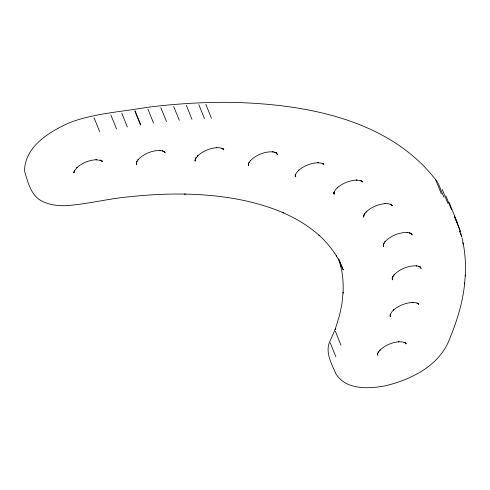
<?xml version="1.0" encoding="UTF-8"?>
<svg xmlns="http://www.w3.org/2000/svg" width="490" height="490" viewBox="0 0 490 490"><rect width="100%" height="100%" fill="white"/><g stroke="black" fill="none" stroke-linecap="round" stroke-linejoin="round"><path stroke-width="0.73" d="M363.758 215.012L363.745 217.18L363.525 216.231M465.237 276.072C465.996 263.265 464.979 250.353 462.003 237.864M338.553 258.696L340.856 266.431L340.63 265.482C342.786 274.498 343.533 283.82 343.08 293.075L343.153 292.126L341.922 303.812L339.429 315.793L335.166 329.409L335.515 328.6L330.407 340.183C324.386 351.502 331.503 363.384 335.828 373.754C345.971 390.224 369.007 388.956 385.569 385.746C410.032 379.824 436.235 367.243 447.67 343.539C455.957 324.215 462.707 303.984 464.692 282.951M295.323 175.72L295.243 176.694L295.574 174.379L295.219 175.206L296.603 172.621L298.937 170.042L298.52 170.453C304.008 165.755 311.095 162.937 318.329 162.735L317.71 162.729L321.073 163.09L323.712 164.107L322.867 163.746M334.033 193.091L333.96 194.065L334.284 191.749L333.929 192.576L335.313 189.991L337.647 187.413L337.23 187.823C342.724 183.125 349.811 180.308 357.045 180.1L356.426 180.1L359.783 180.461L362.422 181.478L361.577 181.116M390.212 315.431L390.138 316.405L390.463 314.09L390.107 314.917L391.492 312.332L393.825 309.754L393.409 310.164C398.897 305.466 405.983 302.642 413.217 302.44L412.598 302.434L415.961 302.796L418.601 303.812L417.756 303.457M464.618 283.894L465.31 275.123M459.853 231.39L459.975 230.374M136.294 163.605L136.98 161.216M392.165 278.724L392.937 276.317L392.606 277.095L394.419 274.492L393.929 274.982C399.828 268.918 408.409 265.464 416.868 265.825L416.163 265.813L419.232 266.468L418.442 266.137M249.177 162.135L248.338 164.554L248.418 163.617L248.589 165.724L248.363 164.769M195.081 160.046L196.092 157.602L195.767 158.356L197.807 155.759L197.347 156.212C202.566 151.202 209.597 148.25 216.776 147.649L216.225 147.643L219.771 147.784L222.674 148.586L221.854 148.25L223.82 149.609L223.097 148.972M364.395 214.246L363.323 216.8L364.713 213.499L364.395 214.246L366.453 211.649L365.993 212.096C371.236 207.111 378.268 204.171 385.452 203.589M459.89 231.317L459.504 232.205M136.637 162.006L138.37 159.403L137.862 159.899C143.668 153.731 152.237 150.252 160.696 150.473L160.003 150.467L163.139 151.061L162.362 150.736L164.603 151.912L163.899 151.288L165.197 152.947L164.695 152.102M248.846 162.907L250.733 160.304L250.249 160.781C256.221 154.803 264.802 151.361 273.261 151.839L272.544 151.827L275.57 152.525L274.774 152.194L276.887 153.462L276.17 152.831L277.322 154.558L276.256 152.323M384.901 203.583L388.435 203.736L391.314 204.557L390.499 204.214L392.447 205.586L391.724 204.949M418.987 266.444L420.616 267.368L419.906 266.738L421.118 268.44L420.616 267.595M410.914 233.338L411.625 233.963L409.407 232.762L410.191 233.093L407.08 232.474L407.778 232.481C399.319 232.205 390.744 235.678 384.901 241.803L385.397 241.307L383.633 243.91L383.97 243.126L383.254 245.521L383.333 244.571L383.627 246.648L383.401 245.686M405.444 343.018L406.167 343.655L404.158 342.314L404.973 342.657L402.039 341.873L398.468 341.763L399.013 341.769C391.841 342.43 384.822 345.395 379.64 350.442L380.111 349.983L378.109 352.586L378.433 351.826L377.471 354.264L377.545 353.333L377.594 355.483M360.885 180.504L362.508 181.998L362.012 181.159M322.31 163.262L323.798 164.628L323.302 163.789M417.064 302.845L418.687 304.333L418.191 303.494M102.263 161.504L101.761 160.616L102.257 161.449L100.021 160.083L100.805 160.42L95.93 159.722L96.524 159.734C89.315 160.003 82.198 162.882 76.826 167.703L77.255 167.28L74.235 171.169L74.572 170.385L73.923 172.915L73.702 171.972L73.923 172.915M411.086 233.565L412.182 235.016L411.68 234.171M437.784 182.525C391.437 119.823 307.04 104.321 233.761 102.416L233.13 102.404C204.067 101.908 174.991 103.813 146.167 107.488C120.957 111.836 94.87 113.404 70.683 122.231C50.495 130.989 24.91 145.996 24.5 170.881C27.783 181.514 30.49 194.585 40.952 200.606C48.057 204.538 56.276 205.733 64.3 205.733C86.338 204.557 107.818 198.597 129.807 196.741C148.219 194.757 166.747 193.771 185.263 194.083L184.638 194.077C218.313 194.806 252.46 199.546 283.606 212.93L282.804 212.587C296.119 218.424 308.78 225.97 319.615 235.727L318.904 235.096C325.776 241.356 331.859 248.504 336.722 256.435L336.226 255.596L338.89 260.288L343.306 270.076L339.086 259.633M405.291 342.773L405.977 343.949L405.414 342.559M222.932 148.733L223.587 149.928L223.024 148.531M391.473 204.575L392.19 205.91M449.091 202.395L457.488 223.024M454.414 216.206L455.259 218.295M455.816 219.692L459.755 229.436M454.371 216.286L455.216 218.375M455.345 218.748L456.19 220.837M456.343 221.162L459.847 229.89L461.782 236.915L460.373 233.43M445.9 195.871L451.523 209.793M442.292 189.526L447.921 203.448M462.732 242.697L463.295 244.094M438.281 183.364L443.903 197.286M435.733 179.922L441.361 193.844M333.917 192.674L334.48 194.065L334.033 192.784M295.207 175.304L295.77 176.694L295.323 175.414M335.338 331.222L340.96 345.144M330.229 342.822L335.852 356.745M205.874 104.413L211.496 118.335M198.842 104.67L204.471 118.598M186.335 105.405L191.958 119.327M173.674 106.404L179.297 120.326M160.867 107.678L166.496 121.6M147.943 109.215L153.566 123.137M135.105 110.991L140.728 124.913M134.897 111.016L140.52 124.944M121.753 113.086L127.376 127.014M110.893 114.997L116.522 128.925M94.062 117.808L99.691 131.73M390.212 315.125L390.659 316.405M392.263 278.914L392.484 279.87L392.245 277.781M194.94 160.328L195.161 161.277L195.161 159.838M136.477 163.758L136.704 164.714L136.373 162.656"/></g></svg>
